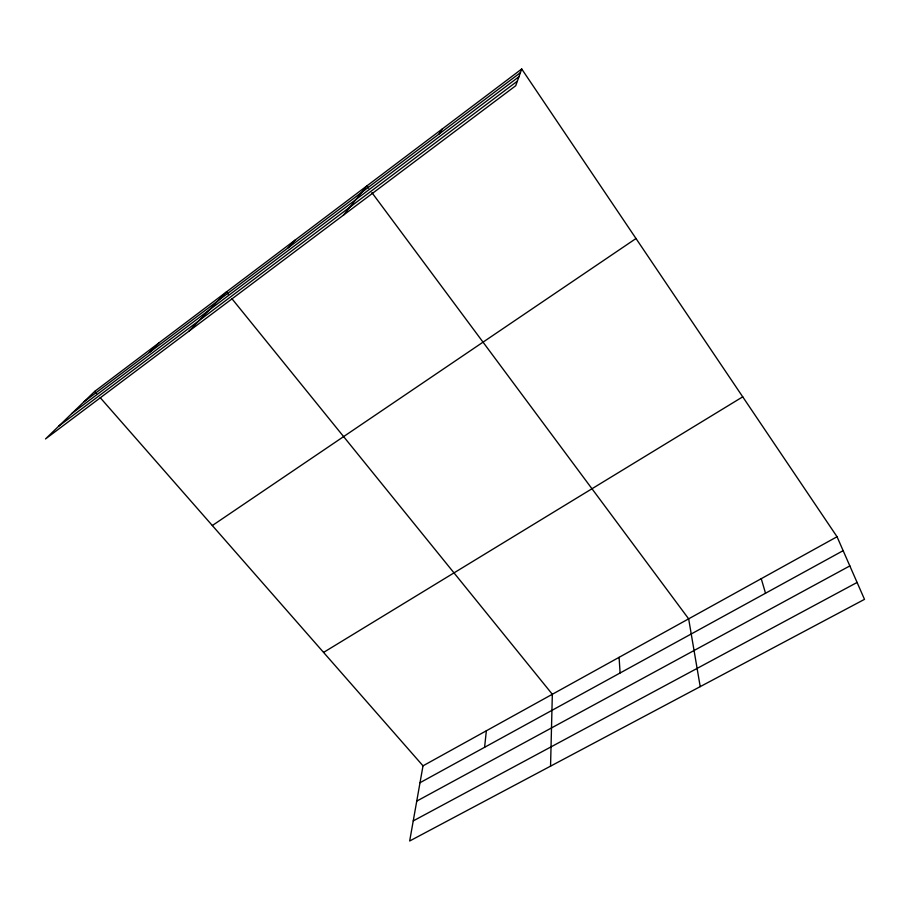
<?xml version="1.0" encoding="UTF-8"?>
<svg xmlns="http://www.w3.org/2000/svg" width="910" height="910" viewBox="0 0 910 910"><rect width="100%" height="100%" fill="white"/><g stroke="black" fill="none" stroke-linecap="round" stroke-linejoin="round"><path stroke-width="1.36" d="M550.55 766.152L552.336 694.284L231.8 298.56M484.598 747.292L486.349 730.798M837.041 536.741L423.013 765.833L409.671 840.999L864.5 599.349L837.041 536.741L521.726 69.001L94.72 391.38L45.5 438.95L515.708 85.745L521.726 69.001M439.041 134.032L442.385 128.901M343.468 215.124L366.901 185.89L368.573 188.12M288.186 247.804L294.999 240.172M188.939 331.206L226.442 291.939L228.228 294.146M149.354 352.511L159.045 342.82M83.777 401.958L520.395 72.675M71.776 413.561L518.939 76.736M58.775 426.119L517.346 81.172M212.337 525.536L635.999 238.522M323.573 652.413L742.731 396.828M420.022 782.714L843.149 550.664M416.757 801.107L849.838 565.918M413.242 820.9L857.095 582.457M94.72 391.38L96.551 393.473M100.214 397.659L423.013 765.833M371.894 192.601L688.654 618.845L700.211 686.64M761.249 578.68L765.515 593.24M619.084 657.35L620.108 672.979"/></g></svg>
